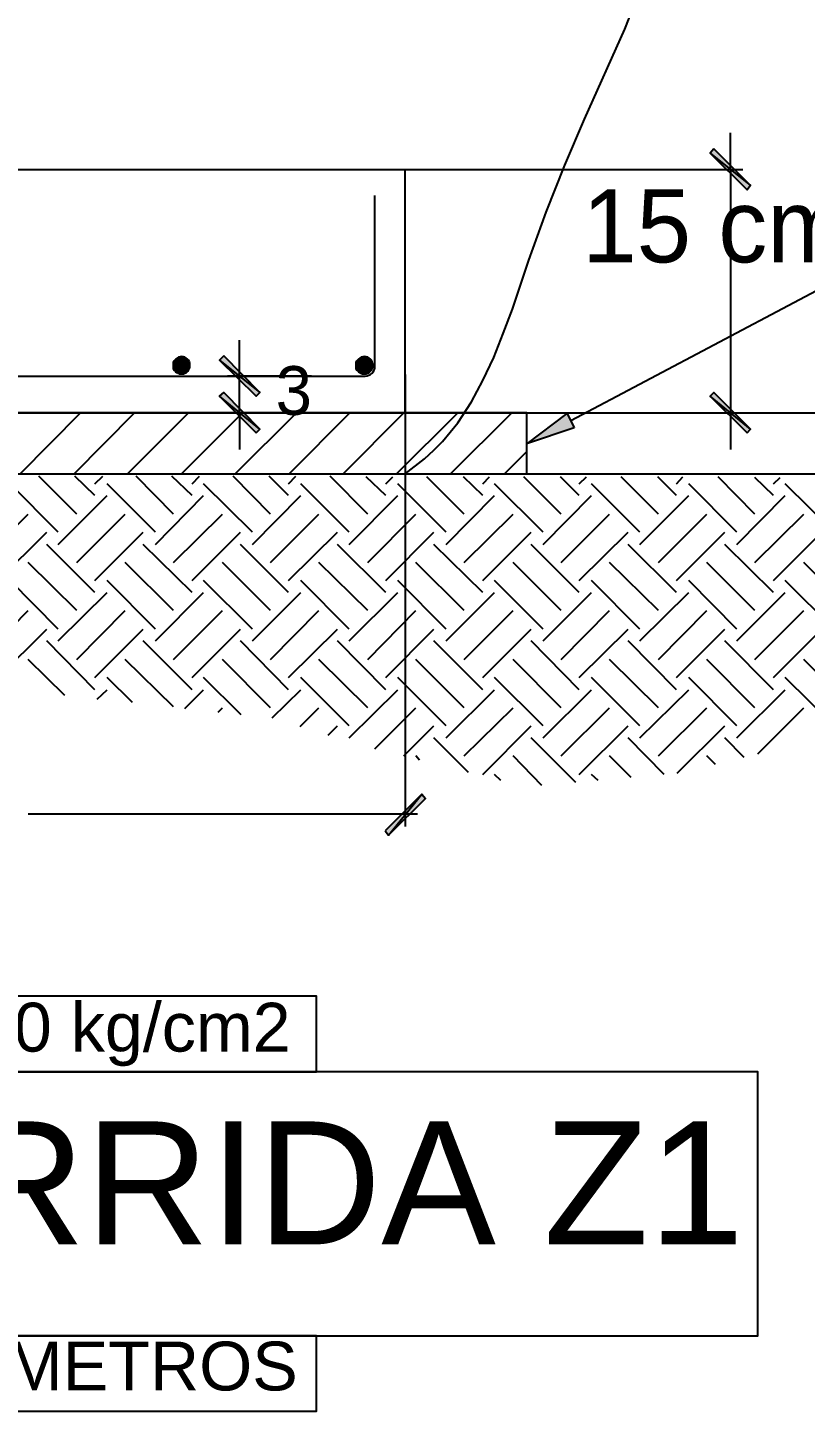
# Model space of a CAD drawing. Header units: metres. Extents: x 2.9 to 42.8, y 1.7 to 28.7.
# Drawn here: x 20.896 to 22.802, y 14.217 to 17.609 of the extents above; entities that cross this region are included whole.
import ezdxf

# ---------------------------------------------------------------- set-up
doc = ezdxf.new("R2010")
doc.units = ezdxf.units.M
for name, color, linetype in [('CIAN', 4, 'Continuous'), ('NEGRO', 7, 'Continuous'), ('RELLENO_NEGRO', 7, 'Continuous'), ('TEXTO', 7, 'Continuous')]:
    doc.layers.add(name, color=color, linetype=linetype)
doc.layers.add('RGB_118_118_118', color=7, linetype='Continuous', true_color=0x767676)
doc.styles.add('ArialMT', font='arial.ttf')

msp = doc.modelspace()

# ---------------------------------------------------------------- hatches: boundary and pattern name
at = {"layer": 'RELLENO_NEGRO'}
h = msp.add_hatch(color=256, dxfattribs=at)
h.dxf.hatch_style = 1
h.paths.add_polyline_path([(22.5778, 17.3126), (22.569, 17.302), (22.6677, 17.2226), (22.5778, 17.3126)])
h.paths.add_polyline_path([(22.569, 17.302), (22.6677, 17.2226), (22.6589, 17.212), (22.569, 17.302)])
h = msp.add_hatch(color=256, dxfattribs=at)
h.dxf.hatch_style = 1
h.paths.add_polyline_path([(21.2884, 16.794), (21.2584, 16.794), (21.2901, 16.7922), (21.2884, 16.794)])
h.paths.add_polyline_path([(21.2584, 16.794), (21.2901, 16.7922), (21.2549, 16.7922), (21.2584, 16.794)])
h = msp.add_hatch(color=256, dxfattribs=at)
h.dxf.hatch_style = 1
h.paths.add_polyline_path([(21.2848, 16.7975), (21.2602, 16.7975), (21.2884, 16.794), (21.2848, 16.7975)])
h.paths.add_polyline_path([(21.2602, 16.7975), (21.2884, 16.794), (21.2584, 16.794), (21.2602, 16.7975)])
h = msp.add_hatch(color=256, dxfattribs=at)
h.dxf.hatch_style = 1
h.paths.add_polyline_path([(21.2813, 16.7993), (21.2637, 16.7993), (21.2848, 16.7975), (21.2813, 16.7993)])
h.paths.add_polyline_path([(21.2637, 16.7993), (21.2848, 16.7975), (21.2602, 16.7975), (21.2637, 16.7993)])
h = msp.add_hatch(color=256, dxfattribs=at)
h.dxf.hatch_style = 1
h.paths.add_polyline_path([(21.2778, 16.801), (21.2672, 16.801), (21.2813, 16.7993), (21.2778, 16.801)])
h.paths.add_polyline_path([(21.2672, 16.801), (21.2813, 16.7993), (21.2637, 16.7993), (21.2672, 16.801)])
h = msp.add_hatch(color=256, dxfattribs=at)
h.dxf.hatch_style = 1
h.paths.add_polyline_path([(21.2743, 16.801), (21.2707, 16.801), (21.2778, 16.801), (21.2743, 16.801)])
h.paths.add_polyline_path([(21.2707, 16.801), (21.2778, 16.801), (21.2672, 16.801), (21.2707, 16.801)])
h = msp.add_hatch(color=256, dxfattribs=at)
h.dxf.hatch_style = 1
h.paths.add_polyline_path([(21.3766, 16.8046), (21.366, 16.794), (21.4648, 16.7146), (21.3766, 16.8046)])
h.paths.add_polyline_path([(21.366, 16.794), (21.4648, 16.7146), (21.4559, 16.7058), (21.366, 16.794)])
h = msp.add_hatch(color=256, dxfattribs=at)
h.dxf.hatch_style = 1
h.paths.add_polyline_path([(21.7364, 16.794), (21.7064, 16.794), (21.7382, 16.7922), (21.7364, 16.794)])
h.paths.add_polyline_path([(21.7064, 16.794), (21.7382, 16.7922), (21.7029, 16.7922), (21.7064, 16.794)])
h = msp.add_hatch(color=256, dxfattribs=at)
h.dxf.hatch_style = 1
h.paths.add_polyline_path([(21.7329, 16.7975), (21.7082, 16.7975), (21.7364, 16.794), (21.7329, 16.7975)])
h.paths.add_polyline_path([(21.7082, 16.7975), (21.7364, 16.794), (21.7064, 16.794), (21.7082, 16.7975)])
h = msp.add_hatch(color=256, dxfattribs=at)
h.dxf.hatch_style = 1
h.paths.add_polyline_path([(21.7293, 16.7993), (21.7117, 16.7993), (21.7329, 16.7975), (21.7293, 16.7993)])
h.paths.add_polyline_path([(21.7117, 16.7993), (21.7329, 16.7975), (21.7082, 16.7975), (21.7117, 16.7993)])
h = msp.add_hatch(color=256, dxfattribs=at)
h.dxf.hatch_style = 1
h.paths.add_polyline_path([(21.7258, 16.801), (21.7152, 16.801), (21.7293, 16.7993), (21.7258, 16.801)])
h.paths.add_polyline_path([(21.7152, 16.801), (21.7293, 16.7993), (21.7117, 16.7993), (21.7152, 16.801)])
h = msp.add_hatch(color=256, dxfattribs=at)
h.dxf.hatch_style = 1
h.paths.add_polyline_path([(21.7223, 16.801), (21.7188, 16.801), (21.7258, 16.801), (21.7223, 16.801)])
h.paths.add_polyline_path([(21.7188, 16.801), (21.7258, 16.801), (21.7152, 16.801), (21.7188, 16.801)])
h = msp.add_hatch(color=256, dxfattribs=at)
h.dxf.hatch_style = 1
h.paths.add_polyline_path([(21.2901, 16.7922), (21.2549, 16.7922), (21.2919, 16.7887), (21.2901, 16.7922)])
h.paths.add_polyline_path([(21.2549, 16.7922), (21.2919, 16.7887), (21.2531, 16.7887), (21.2549, 16.7922)])
h = msp.add_hatch(color=256, dxfattribs=at)
h.dxf.hatch_style = 1
h.paths.add_polyline_path([(21.2919, 16.7887), (21.2531, 16.7887), (21.2937, 16.7852), (21.2919, 16.7887)])
h.paths.add_polyline_path([(21.2531, 16.7887), (21.2937, 16.7852), (21.2531, 16.7852), (21.2531, 16.7887)])
h = msp.add_hatch(color=256, dxfattribs=at)
h.dxf.hatch_style = 1
h.paths.add_polyline_path([(21.2937, 16.7852), (21.2531, 16.7852), (21.2937, 16.7816), (21.2937, 16.7852)])
h.paths.add_polyline_path([(21.2531, 16.7852), (21.2937, 16.7816), (21.2531, 16.7816), (21.2531, 16.7852)])
h = msp.add_hatch(color=256, dxfattribs=at)
h.dxf.hatch_style = 1
h.paths.add_polyline_path([(21.2937, 16.7816), (21.2531, 16.7816), (21.2937, 16.7763), (21.2937, 16.7816)])
h.paths.add_polyline_path([(21.2531, 16.7816), (21.2937, 16.7763), (21.2531, 16.7763), (21.2531, 16.7816)])
h = msp.add_hatch(color=256, dxfattribs=at)
h.dxf.hatch_style = 1
h.paths.add_polyline_path([(21.2937, 16.7763), (21.2531, 16.7763), (21.2919, 16.7728), (21.2937, 16.7763)])
h.paths.add_polyline_path([(21.2531, 16.7763), (21.2919, 16.7728), (21.2531, 16.7728), (21.2531, 16.7763)])
h = msp.add_hatch(color=256, dxfattribs=at)
h.dxf.hatch_style = 1
h.paths.add_polyline_path([(21.2919, 16.7728), (21.2531, 16.7728), (21.2901, 16.7693), (21.2919, 16.7728)])
h.paths.add_polyline_path([(21.2531, 16.7728), (21.2901, 16.7693), (21.2549, 16.7693), (21.2531, 16.7728)])
h = msp.add_hatch(color=256, dxfattribs=at)
h.dxf.hatch_style = 1
h.paths.add_polyline_path([(21.2901, 16.7693), (21.2549, 16.7693), (21.2884, 16.7675), (21.2901, 16.7693)])
h.paths.add_polyline_path([(21.2549, 16.7693), (21.2884, 16.7675), (21.2584, 16.7675), (21.2549, 16.7693)])
h = msp.add_hatch(color=256, dxfattribs=at)
h.dxf.hatch_style = 1
h.paths.add_polyline_path([(21.2884, 16.7675), (21.2584, 16.7675), (21.2848, 16.764), (21.2884, 16.7675)])
h.paths.add_polyline_path([(21.2584, 16.7675), (21.2848, 16.764), (21.2602, 16.764), (21.2584, 16.7675)])
h = msp.add_hatch(color=256, dxfattribs=at)
h.dxf.hatch_style = 1
h.paths.add_polyline_path([(21.2848, 16.764), (21.2602, 16.764), (21.2813, 16.7622), (21.2848, 16.764)])
h.paths.add_polyline_path([(21.2602, 16.764), (21.2813, 16.7622), (21.2637, 16.7622), (21.2602, 16.764)])
h = msp.add_hatch(color=256, dxfattribs=at)
h.dxf.hatch_style = 1
h.paths.add_polyline_path([(21.2813, 16.7622), (21.2637, 16.7622), (21.2778, 16.7605), (21.2813, 16.7622)])
h.paths.add_polyline_path([(21.2637, 16.7622), (21.2778, 16.7605), (21.2672, 16.7605), (21.2637, 16.7622)])
h = msp.add_hatch(color=256, dxfattribs=at)
h.dxf.hatch_style = 1
h.paths.add_polyline_path([(21.2778, 16.7605), (21.2672, 16.7605), (21.2743, 16.7605), (21.2778, 16.7605)])
h.paths.add_polyline_path([(21.2672, 16.7605), (21.2743, 16.7605), (21.2707, 16.7605), (21.2672, 16.7605)])
h = msp.add_hatch(color=256, dxfattribs=at)
h.dxf.hatch_style = 1
h.paths.add_polyline_path([(21.7382, 16.7922), (21.7029, 16.7922), (21.7399, 16.7887), (21.7382, 16.7922)])
h.paths.add_polyline_path([(21.7029, 16.7922), (21.7399, 16.7887), (21.7011, 16.7887), (21.7029, 16.7922)])
h = msp.add_hatch(color=256, dxfattribs=at)
h.dxf.hatch_style = 1
h.paths.add_polyline_path([(21.7399, 16.7887), (21.7011, 16.7887), (21.7417, 16.7852), (21.7399, 16.7887)])
h.paths.add_polyline_path([(21.7011, 16.7887), (21.7417, 16.7852), (21.7011, 16.7852), (21.7011, 16.7887)])
h = msp.add_hatch(color=256, dxfattribs=at)
h.dxf.hatch_style = 1
h.paths.add_polyline_path([(21.7417, 16.7852), (21.7011, 16.7852), (21.7417, 16.7816), (21.7417, 16.7852)])
h.paths.add_polyline_path([(21.7011, 16.7852), (21.7417, 16.7816), (21.7011, 16.7816), (21.7011, 16.7852)])
h = msp.add_hatch(color=256, dxfattribs=at)
h.dxf.hatch_style = 1
h.paths.add_polyline_path([(21.7417, 16.7816), (21.7011, 16.7816), (21.7417, 16.7763), (21.7417, 16.7816)])
h.paths.add_polyline_path([(21.7011, 16.7816), (21.7417, 16.7763), (21.7011, 16.7763), (21.7011, 16.7816)])
h = msp.add_hatch(color=256, dxfattribs=at)
h.dxf.hatch_style = 1
h.paths.add_polyline_path([(21.7417, 16.7763), (21.7011, 16.7763), (21.7399, 16.7728), (21.7417, 16.7763)])
h.paths.add_polyline_path([(21.7011, 16.7763), (21.7399, 16.7728), (21.7011, 16.7728), (21.7011, 16.7763)])
h = msp.add_hatch(color=256, dxfattribs=at)
h.dxf.hatch_style = 1
h.paths.add_polyline_path([(21.7399, 16.7728), (21.7011, 16.7728), (21.7382, 16.7693), (21.7399, 16.7728)])
h.paths.add_polyline_path([(21.7011, 16.7728), (21.7382, 16.7693), (21.7029, 16.7693), (21.7011, 16.7728)])
h = msp.add_hatch(color=256, dxfattribs=at)
h.dxf.hatch_style = 1
h.paths.add_polyline_path([(21.7382, 16.7693), (21.7029, 16.7693), (21.7364, 16.7675), (21.7382, 16.7693)])
h.paths.add_polyline_path([(21.7029, 16.7693), (21.7364, 16.7675), (21.7064, 16.7675), (21.7029, 16.7693)])
h = msp.add_hatch(color=256, dxfattribs=at)
h.dxf.hatch_style = 1
h.paths.add_polyline_path([(21.7364, 16.7675), (21.7064, 16.7675), (21.7329, 16.764), (21.7364, 16.7675)])
h.paths.add_polyline_path([(21.7064, 16.7675), (21.7329, 16.764), (21.7082, 16.764), (21.7064, 16.7675)])
h = msp.add_hatch(color=256, dxfattribs=at)
h.dxf.hatch_style = 1
h.paths.add_polyline_path([(21.7329, 16.764), (21.7082, 16.764), (21.7293, 16.7622), (21.7329, 16.764)])
h.paths.add_polyline_path([(21.7082, 16.764), (21.7293, 16.7622), (21.7117, 16.7622), (21.7082, 16.764)])
h = msp.add_hatch(color=256, dxfattribs=at)
h.dxf.hatch_style = 1
h.paths.add_polyline_path([(21.7293, 16.7622), (21.7117, 16.7622), (21.7258, 16.7605), (21.7293, 16.7622)])
h.paths.add_polyline_path([(21.7117, 16.7622), (21.7258, 16.7605), (21.7152, 16.7605), (21.7117, 16.7622)])
h = msp.add_hatch(color=256, dxfattribs=at)
h.dxf.hatch_style = 1
h.paths.add_polyline_path([(21.7258, 16.7605), (21.7152, 16.7605), (21.7223, 16.7605), (21.7258, 16.7605)])
h.paths.add_polyline_path([(21.7152, 16.7605), (21.7223, 16.7605), (21.7188, 16.7605), (21.7152, 16.7605)])
h = msp.add_hatch(color=256, dxfattribs=at)
h.dxf.hatch_style = 1
h.paths.add_polyline_path([(21.4559, 16.6158), (21.4648, 16.6247), (21.366, 16.7058), (21.4559, 16.6158)])
h.paths.add_polyline_path([(21.4648, 16.6247), (21.366, 16.7058), (21.3766, 16.7146), (21.4648, 16.6247)])
h = msp.add_hatch(color=256, dxfattribs=at)
h.dxf.hatch_style = 1
h.paths.add_polyline_path([(22.6589, 16.6158), (22.6677, 16.6247), (22.569, 16.7058), (22.6589, 16.6158)])
h.paths.add_polyline_path([(22.6677, 16.6247), (22.569, 16.7058), (22.5778, 16.7146), (22.6677, 16.6247)])
h = msp.add_hatch(color=256, dxfattribs=at)
h.dxf.hatch_style = 1
h.paths.add_polyline_path([(22.2356, 16.6282), (22.1209, 16.5894), (22.2179, 16.6635), (22.2356, 16.6282)])
h = msp.add_hatch(color=256, dxfattribs=at)
h.dxf.hatch_style = 1
h.paths.add_polyline_path([(21.7717, 15.6404), (21.7805, 15.6298), (21.8616, 15.7304), (21.7717, 15.6404)])
h.paths.add_polyline_path([(21.7805, 15.6298), (21.8616, 15.7304), (21.8705, 15.7198), (21.7805, 15.6298)])

# ---------------------------------------------------------------- linework, layer by layer
at = {"layer": 'CIAN', "lineweight": -3}
for points in [[(18.9107, 16.6652), (18.9107, 16.5153), (22.1192, 16.5153), (22.1192, 16.6652)], [(19.2511, 15.2347), (19.2511, 15.0495), (21.6041, 15.0495), (21.6041, 15.2347)], [(18.1698, 15.0495), (18.1698, 14.4022), (22.6854, 14.4022), (22.6854, 15.0495)], [(19.2511, 14.4022), (19.2511, 14.2169), (21.6041, 14.2169), (21.6041, 14.4022)]]:
    msp.add_lwpolyline(points, close=True, dxfattribs=at)
for points in [[(18.3198, 16.5153), (24.0242, 16.5153)], [(18.3198, 16.5153), (23.4544, 16.5153)]]:
    msp.add_lwpolyline(points, dxfattribs=at)
at = {"layer": 'NEGRO', "lineweight": -3}
for points in [[(21.8211, 16.5153), (21.8687, 16.5523), (21.8916, 16.5735), (21.9128, 16.5947), (21.9498, 16.6405), (21.9833, 16.6917), (22.0116, 16.7446), (22.038, 16.801), (22.061, 16.8592), (22.0839, 16.9192), (22.1245, 17.0392), (22.1668, 17.1573), (22.2127, 17.272), (22.2603, 17.3849), (22.3591, 17.6054), (22.4032, 17.7183)], [(22.6183, 17.2614), (22.6183, 17.3514)], [(19.2087, 17.2614), (21.8211, 17.2614)], [(21.8211, 16.6652), (21.8211, 17.2614)], [(22.6183, 17.2614), (22.6183, 16.6652)], [(22.2268, 16.6458), (23.3204, 17.2244), (23.5091, 17.2244)], [(21.747, 16.7781), (21.747, 17.1979)], [(21.4154, 16.7552), (21.4154, 16.8434)], [(21.7232, 16.7552), (21.728, 16.7557), (21.7324, 16.7571), (21.7365, 16.7592), (21.74, 16.7622), (21.7429, 16.7657), (21.7451, 16.7697), (21.7465, 16.7742), (21.747, 16.779)], [(19.3005, 16.7552), (21.7223, 16.7552)], [(21.4154, 16.6652), (21.4154, 16.7552)], [(19.2087, 16.6652), (21.8211, 16.6652)], [(22.1192, 16.6652), (19.2087, 16.6652)], [(20.8774, 16.5153), (21.0256, 16.6652)], [(21.0097, 16.5153), (21.1578, 16.6652)], [(21.1402, 16.5153), (21.2901, 16.6652)], [(21.2725, 16.5153), (21.4224, 16.6652)], [(21.4048, 16.5153), (21.5547, 16.6652)], [(21.4154, 16.6652), (21.4154, 16.5753)], [(21.5371, 16.5153), (21.6853, 16.6652)], [(21.6694, 16.5153), (21.8175, 16.6652)], [(21.7999, 16.5153), (21.9498, 16.6652)], [(21.9322, 16.5153), (22.0821, 16.6652)], [(22.1192, 16.5153), (22.1192, 16.6652)], [(22.6183, 16.6652), (22.6183, 16.5753)], [(22.0645, 16.5153), (22.1192, 16.57)], [(19.2087, 16.5153), (24.0242, 16.5153)], [(20.9709, 16.3724), (20.8527, 16.4906)], [(21.0167, 16.4165), (20.9233, 16.51)], [(21.0608, 16.4624), (21.0114, 16.51)], [(21.0608, 16.4906), (21.0802, 16.51)], [(21.209, 16.3724), (21.0908, 16.4906)], [(21.2531, 16.4165), (21.1614, 16.51)], [(21.299, 16.4624), (21.2496, 16.51)], [(21.299, 16.4906), (21.3166, 16.51)], [(21.4471, 16.3724), (21.3272, 16.4906)], [(21.4912, 16.4165), (21.3995, 16.51)], [(21.5353, 16.4624), (21.4877, 16.51)], [(21.5353, 16.4906), (21.553, 16.51)], [(21.6835, 16.3724), (21.5653, 16.4906)], [(21.7293, 16.4165), (21.6376, 16.51)], [(21.7734, 16.4624), (21.7258, 16.5082)], [(21.7734, 16.4906), (21.7911, 16.5082)], [(21.9216, 16.3724), (21.8034, 16.4906)], [(21.9657, 16.4165), (21.874, 16.5082)], [(22.0116, 16.4624), (21.9639, 16.5082)], [(22.0116, 16.4906), (22.0274, 16.5082)], [(22.1597, 16.3724), (22.0398, 16.4906)], [(22.2038, 16.4165), (22.1121, 16.5082)], [(22.2479, 16.4624), (22.2021, 16.5082)], [(22.2479, 16.4906), (22.2656, 16.5082)], [(22.3961, 16.3724), (22.2779, 16.4906)], [(22.442, 16.4165), (22.3502, 16.5082)], [(22.4861, 16.4624), (22.4402, 16.5082)], [(22.4861, 16.4906), (22.5019, 16.5082)], [(22.6342, 16.3724), (22.516, 16.4906)], [(22.6783, 16.4165), (22.5884, 16.5082)], [(22.7242, 16.4624), (22.6783, 16.5065)], [(22.7242, 16.4906), (22.7401, 16.5065)], [(22.8723, 16.3724), (22.7524, 16.4906)], [(20.9709, 16.3424), (21.0908, 16.4624)], [(21.209, 16.3424), (21.3272, 16.4624)], [(21.4471, 16.3424), (21.5653, 16.4624)], [(21.6835, 16.3424), (21.8034, 16.4624)], [(21.9216, 16.3424), (22.0398, 16.4624)], [(22.1597, 16.3424), (22.2779, 16.4624)], [(22.3961, 16.3424), (22.516, 16.4624)], [(22.6342, 16.3424), (22.7524, 16.4624)], [(20.7786, 16.2983), (20.8968, 16.4165)], [(21.0167, 16.2983), (21.1349, 16.4165)], [(21.2531, 16.2983), (21.373, 16.4165)], [(21.4912, 16.2983), (21.6094, 16.4165)], [(21.7293, 16.2983), (21.8475, 16.4165)], [(21.9657, 16.2983), (22.0857, 16.4165)], [(22.2038, 16.2983), (22.322, 16.4165)], [(22.442, 16.2983), (22.5601, 16.4165)], [(22.6783, 16.2983), (22.7983, 16.4165)], [(20.8227, 16.2542), (20.9427, 16.3724)], [(21.0608, 16.2542), (21.179, 16.3724)], [(21.299, 16.2542), (21.4171, 16.3724)], [(21.5353, 16.2542), (21.6553, 16.3724)], [(21.7734, 16.2542), (21.8916, 16.3724)], [(22.0116, 16.2542), (22.1297, 16.3724)], [(22.2479, 16.2542), (22.3679, 16.3724)], [(22.4861, 16.2542), (22.6042, 16.3724)], [(22.7242, 16.2542), (22.8424, 16.3724)], [(21.0608, 16.2242), (20.9427, 16.3424)], [(21.299, 16.2242), (21.179, 16.3424)], [(21.5353, 16.2242), (21.4171, 16.3424)], [(21.7734, 16.2242), (21.6553, 16.3424)], [(22.0116, 16.2242), (21.8916, 16.3424)], [(22.2479, 16.2242), (22.1297, 16.3424)], [(22.4861, 16.2242), (22.3679, 16.3424)], [(22.7242, 16.2242), (22.6042, 16.3424)], [(21.0167, 16.1802), (20.8968, 16.2983)], [(21.2531, 16.1802), (21.1349, 16.2983)], [(21.4912, 16.1802), (21.373, 16.2983)], [(21.7293, 16.1802), (21.6094, 16.2983)], [(21.9657, 16.1802), (21.8475, 16.2983)], [(22.2038, 16.1802), (22.0857, 16.2983)], [(22.442, 16.1802), (22.322, 16.2983)], [(22.6783, 16.1802), (22.5601, 16.2983)], [(22.9164, 16.1802), (22.7983, 16.2983)], [(20.9709, 16.1343), (20.8527, 16.2542)], [(21.209, 16.1343), (21.0908, 16.2542)], [(21.4471, 16.1343), (21.3272, 16.2542)], [(21.6835, 16.1343), (21.5653, 16.2542)], [(21.9216, 16.1343), (21.8034, 16.2542)], [(22.1597, 16.1343), (22.0398, 16.2542)], [(22.3961, 16.1343), (22.2779, 16.2542)], [(22.6342, 16.1343), (22.516, 16.2542)], [(22.8723, 16.1343), (22.7524, 16.2542)], [(20.9709, 16.1061), (21.0908, 16.2242)], [(21.209, 16.1061), (21.3272, 16.2242)], [(21.4471, 16.1061), (21.5653, 16.2242)], [(21.6835, 16.1061), (21.8034, 16.2242)], [(21.9216, 16.1061), (22.0398, 16.2242)], [(22.1597, 16.1061), (22.2779, 16.2242)], [(22.3961, 16.1061), (22.516, 16.2242)], [(22.6342, 16.1061), (22.7524, 16.2242)], [(20.7786, 16.0602), (20.8968, 16.1802)], [(21.0167, 16.0602), (21.1349, 16.1802)], [(21.2531, 16.0602), (21.373, 16.1802)], [(21.4912, 16.0602), (21.6094, 16.1802)], [(21.7293, 16.0602), (21.8475, 16.1802)], [(21.9657, 16.0602), (22.0857, 16.1802)], [(22.2038, 16.0602), (22.322, 16.1802)], [(22.442, 16.0602), (22.5601, 16.1802)], [(22.6783, 16.0602), (22.7983, 16.1802)], [(20.8227, 16.0161), (20.9427, 16.1343)], [(21.0608, 16.0161), (21.179, 16.1343)], [(21.299, 16.0161), (21.4171, 16.1343)], [(21.5353, 16.0161), (21.6553, 16.1343)], [(21.7734, 16.0161), (21.8916, 16.1343)], [(22.0116, 16.0161), (22.1297, 16.1343)], [(22.2479, 16.0161), (22.3679, 16.1343)], [(22.4861, 16.0161), (22.6042, 16.1343)], [(22.7242, 16.0161), (22.8424, 16.1343)], [(21.0608, 15.9861), (20.9427, 16.1061)], [(21.299, 15.9861), (21.179, 16.1061)], [(21.5353, 15.9861), (21.4171, 16.1061)], [(21.7734, 15.9861), (21.6553, 16.1061)], [(22.0116, 15.9861), (21.8916, 16.1061)], [(22.2479, 15.9861), (22.1297, 16.1061)], [(22.4861, 15.9861), (22.3679, 16.1061)], [(22.7242, 15.9861), (22.6042, 16.1061)], [(20.9868, 15.972), (20.8968, 16.0602)], [(21.2531, 15.9438), (21.1349, 16.0602)], [(21.4912, 15.942), (21.373, 16.0602)], [(21.7293, 15.942), (21.6094, 16.0602)], [(21.9657, 15.942), (21.8475, 16.0602)], [(22.2038, 15.942), (22.0857, 16.0602)], [(22.442, 15.942), (22.322, 16.0602)], [(22.6783, 15.942), (22.5601, 16.0602)], [(22.9164, 15.942), (22.7983, 16.0602)], [(21.1526, 15.9544), (21.0908, 16.0161)], [(21.4189, 15.9244), (21.3272, 16.0161)], [(21.6835, 15.8979), (21.5653, 16.0161)], [(21.9216, 15.8979), (21.8034, 16.0161)], [(22.1597, 15.8979), (22.0398, 16.0161)], [(22.3961, 15.8979), (22.2779, 16.0161)], [(22.6342, 15.8979), (22.516, 16.0161)], [(22.8723, 15.8979), (22.7524, 16.0161)], [(21.0661, 15.9632), (21.0908, 15.9861)], [(21.2813, 15.9403), (21.3272, 15.9861)], [(21.4947, 15.9173), (21.5653, 15.9861)], [(21.6835, 15.8679), (21.8034, 15.9861)], [(21.9216, 15.8679), (22.0398, 15.9861)], [(22.1597, 15.8679), (22.2779, 15.9861)], [(22.3961, 15.8679), (22.516, 15.9861)], [(22.6342, 15.8679), (22.7524, 15.9861)], [(21.3625, 15.9314), (21.373, 15.942)], [(21.5635, 15.8962), (21.6094, 15.942)], [(21.747, 15.8415), (21.8475, 15.942)], [(21.9657, 15.8238), (22.0857, 15.942)], [(22.2038, 15.8238), (22.322, 15.942)], [(22.442, 15.8238), (22.5601, 15.942)], [(22.6854, 15.8291), (22.7983, 15.942)], [(21.6323, 15.875), (21.6553, 15.8979)], [(21.8175, 15.8238), (21.8916, 15.8979)], [(22.0116, 15.778), (22.1297, 15.8979)], [(22.2479, 15.778), (22.3679, 15.8979)], [(22.4878, 15.7815), (22.6042, 15.8979)], [(21.9763, 15.7833), (21.8916, 15.8679)], [(22.2391, 15.7586), (22.1297, 15.8679)], [(22.4561, 15.778), (22.3679, 15.8679)], [(22.6519, 15.8203), (22.6042, 15.8679)], [(21.8563, 15.8133), (21.8475, 15.8238)], [(22.1562, 15.7515), (22.0857, 15.8238)], [(22.3749, 15.7709), (22.322, 15.8238)], [(22.5813, 15.8027), (22.5601, 15.8238)], [(22.0557, 15.7639), (22.0398, 15.778)], [(22.2938, 15.7639), (22.2779, 15.778)], [(21.8511, 15.681), (20.8968, 15.681)]]:
    msp.add_lwpolyline(points, dxfattribs=at)
for points in [[(22.5778, 17.3126), (22.569, 17.302), (22.6677, 17.2226)], [(22.569, 17.302), (22.6677, 17.2226), (22.6589, 17.212)], [(21.2937, 16.7825), (21.2933, 16.7866), (21.2921, 16.7904), (21.2902, 16.7939), (21.2877, 16.7969), (21.2847, 16.7993), (21.2813, 16.8012), (21.2775, 16.8024), (21.2734, 16.8028), (21.2693, 16.8024), (21.2655, 16.8012), (21.262, 16.7993), (21.259, 16.7969), (21.2566, 16.7939), (21.2547, 16.7904), (21.2535, 16.7866), (21.2531, 16.7825), (21.2535, 16.7784), (21.2547, 16.7746), (21.2566, 16.7712), (21.259, 16.7682), (21.262, 16.7657), (21.2655, 16.7638), (21.2693, 16.7626), (21.2734, 16.7622), (21.2775, 16.7626), (21.2813, 16.7638), (21.2847, 16.7657), (21.2877, 16.7682), (21.2902, 16.7712), (21.2921, 16.7746), (21.2933, 16.7784)], [(21.2584, 16.794), (21.2901, 16.7922), (21.2549, 16.7922)], [(21.2602, 16.7975), (21.2884, 16.794), (21.2584, 16.794)], [(21.2884, 16.794), (21.2584, 16.794), (21.2901, 16.7922)], [(21.2637, 16.7993), (21.2848, 16.7975), (21.2602, 16.7975)], [(21.2848, 16.7975), (21.2602, 16.7975), (21.2884, 16.794)], [(21.2672, 16.801), (21.2813, 16.7993), (21.2637, 16.7993)], [(21.2813, 16.7993), (21.2637, 16.7993), (21.2848, 16.7975)], [(21.2707, 16.801), (21.2778, 16.801), (21.2672, 16.801)], [(21.2778, 16.801), (21.2672, 16.801), (21.2813, 16.7993)], [(21.2743, 16.801), (21.2707, 16.801), (21.2778, 16.801)], [(21.3766, 16.8046), (21.366, 16.794), (21.4648, 16.7146)], [(21.366, 16.794), (21.4648, 16.7146), (21.4559, 16.7058)], [(21.7417, 16.7825), (21.7413, 16.7866), (21.7401, 16.7904), (21.7382, 16.7939), (21.7358, 16.7969), (21.7328, 16.7993), (21.7293, 16.8012), (21.7255, 16.8024), (21.7214, 16.8028), (21.7173, 16.8024), (21.7135, 16.8012), (21.7101, 16.7993), (21.7071, 16.7969), (21.7046, 16.7939), (21.7027, 16.7904), (21.7015, 16.7866), (21.7011, 16.7825), (21.7015, 16.7784), (21.7027, 16.7746), (21.7046, 16.7712), (21.7071, 16.7682), (21.7101, 16.7657), (21.7135, 16.7638), (21.7173, 16.7626), (21.7214, 16.7622), (21.7255, 16.7626), (21.7293, 16.7638), (21.7328, 16.7657), (21.7358, 16.7682), (21.7382, 16.7712), (21.7401, 16.7746), (21.7413, 16.7784)], [(21.7064, 16.794), (21.7382, 16.7922), (21.7029, 16.7922)], [(21.7082, 16.7975), (21.7364, 16.794), (21.7064, 16.794)], [(21.7364, 16.794), (21.7064, 16.794), (21.7382, 16.7922)], [(21.7117, 16.7993), (21.7329, 16.7975), (21.7082, 16.7975)], [(21.7329, 16.7975), (21.7082, 16.7975), (21.7364, 16.794)], [(21.7152, 16.801), (21.7293, 16.7993), (21.7117, 16.7993)], [(21.7293, 16.7993), (21.7117, 16.7993), (21.7329, 16.7975)], [(21.7188, 16.801), (21.7258, 16.801), (21.7152, 16.801)], [(21.7258, 16.801), (21.7152, 16.801), (21.7293, 16.7993)], [(21.7223, 16.801), (21.7188, 16.801), (21.7258, 16.801)], [(21.2549, 16.7922), (21.2919, 16.7887), (21.2531, 16.7887)], [(21.2919, 16.7887), (21.2531, 16.7887), (21.2937, 16.7852)], [(21.2531, 16.7887), (21.2937, 16.7852), (21.2531, 16.7852)], [(21.2937, 16.7852), (21.2531, 16.7852), (21.2937, 16.7816)], [(21.2531, 16.7852), (21.2937, 16.7816), (21.2531, 16.7816)], [(21.2937, 16.7816), (21.2531, 16.7816), (21.2937, 16.7763)], [(21.2531, 16.7816), (21.2937, 16.7763), (21.2531, 16.7763)], [(21.2937, 16.7763), (21.2531, 16.7763), (21.2919, 16.7728)], [(21.2531, 16.7763), (21.2919, 16.7728), (21.2531, 16.7728)], [(21.2919, 16.7728), (21.2531, 16.7728), (21.2901, 16.7693)], [(21.2531, 16.7728), (21.2901, 16.7693), (21.2549, 16.7693)], [(21.2901, 16.7922), (21.2549, 16.7922), (21.2919, 16.7887)], [(21.2901, 16.7693), (21.2549, 16.7693), (21.2884, 16.7675)], [(21.2549, 16.7693), (21.2884, 16.7675), (21.2584, 16.7675)], [(21.2884, 16.7675), (21.2584, 16.7675), (21.2848, 16.764)], [(21.2584, 16.7675), (21.2848, 16.764), (21.2602, 16.764)], [(21.2848, 16.764), (21.2602, 16.764), (21.2813, 16.7622)], [(21.2602, 16.764), (21.2813, 16.7622), (21.2637, 16.7622)], [(21.2813, 16.7622), (21.2637, 16.7622), (21.2778, 16.7605)], [(21.2637, 16.7622), (21.2778, 16.7605), (21.2672, 16.7605)], [(21.2778, 16.7605), (21.2672, 16.7605), (21.2743, 16.7605)], [(21.2672, 16.7605), (21.2743, 16.7605), (21.2707, 16.7605)], [(21.7029, 16.7922), (21.7399, 16.7887), (21.7011, 16.7887)], [(21.7399, 16.7887), (21.7011, 16.7887), (21.7417, 16.7852)], [(21.7011, 16.7887), (21.7417, 16.7852), (21.7011, 16.7852)], [(21.7417, 16.7852), (21.7011, 16.7852), (21.7417, 16.7816)], [(21.7011, 16.7852), (21.7417, 16.7816), (21.7011, 16.7816)], [(21.7417, 16.7816), (21.7011, 16.7816), (21.7417, 16.7763)], [(21.7011, 16.7816), (21.7417, 16.7763), (21.7011, 16.7763)], [(21.7417, 16.7763), (21.7011, 16.7763), (21.7399, 16.7728)], [(21.7011, 16.7763), (21.7399, 16.7728), (21.7011, 16.7728)], [(21.7399, 16.7728), (21.7011, 16.7728), (21.7382, 16.7693)], [(21.7011, 16.7728), (21.7382, 16.7693), (21.7029, 16.7693)], [(21.7382, 16.7922), (21.7029, 16.7922), (21.7399, 16.7887)], [(21.7382, 16.7693), (21.7029, 16.7693), (21.7364, 16.7675)], [(21.7029, 16.7693), (21.7364, 16.7675), (21.7064, 16.7675)], [(21.7364, 16.7675), (21.7064, 16.7675), (21.7329, 16.764)], [(21.7064, 16.7675), (21.7329, 16.764), (21.7082, 16.764)], [(21.7329, 16.764), (21.7082, 16.764), (21.7293, 16.7622)], [(21.7082, 16.764), (21.7293, 16.7622), (21.7117, 16.7622)], [(21.7293, 16.7622), (21.7117, 16.7622), (21.7258, 16.7605)], [(21.7117, 16.7622), (21.7258, 16.7605), (21.7152, 16.7605)], [(21.7258, 16.7605), (21.7152, 16.7605), (21.7223, 16.7605)], [(21.7152, 16.7605), (21.7223, 16.7605), (21.7188, 16.7605)], [(21.4648, 16.6247), (21.366, 16.7058), (21.3766, 16.7146)], [(21.4559, 16.6158), (21.4648, 16.6247), (21.366, 16.7058)], [(22.6677, 16.6247), (22.569, 16.7058), (22.5778, 16.7146)], [(22.6589, 16.6158), (22.6677, 16.6247), (22.569, 16.7058)], [(22.2356, 16.6282), (22.1209, 16.5894), (22.2179, 16.6635)], [(21.7717, 15.6404), (21.7805, 15.6298), (21.8616, 15.7304)], [(21.7805, 15.6298), (21.8616, 15.7304), (21.8705, 15.7198)]]:
    msp.add_lwpolyline(points, close=True, dxfattribs=at)
at = {"layer": 'RGB_118_118_118', "lineweight": -3}
for points in [[(21.5124, 17.2614), (22.6483, 17.2614)], [(21.8211, 16.7587), (21.8211, 15.651)], [(21.5918, 16.7552), (21.3854, 16.7552)], [(21.8211, 16.6652), (21.3854, 16.6652)], [(21.5124, 16.6652), (22.6483, 16.6652)], [(21.7682, 16.6652), (23.0523, 16.6652)], [(21.7682, 16.5153), (23.0523, 16.5153)]]:
    msp.add_lwpolyline(points, dxfattribs=at)

# ---------------------------------------------------------------- texts
at = {"layer": 'TEXTO', "color": 18, "true_color": 0x000000}
for s, height, p in [('15 cm', 0.1794, (22.255, 17.0339)), ('3', 0.1196, (21.5036, 16.6599))]:
    msp.add_text(s, height=height, dxfattribs=at).set_placement(p)
at = {"layer": 'TEXTO', "color": 18, "true_color": 0x000000, "style": 'ArialMT'}
for s, height, p in [("CONCRETO F'C= 200 kg/cm2", 0.1197, (19.274, 15.0989)), ('ZAPATA CORRIDA Z1', 0.3015, (18.3462, 14.6262)), ('COTAS EN CENTIMETROS', 0.1197, (19.4398, 14.2681))]:
    msp.add_text(s, height=height, dxfattribs=at).set_placement(p)

doc.saveas('drawing.dxf')
